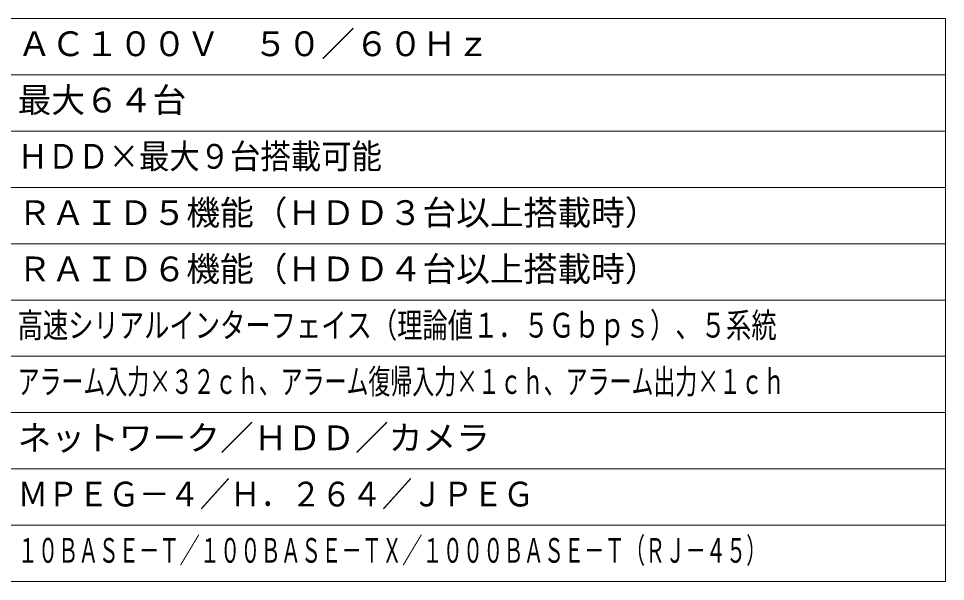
# Model space of a CAD drawing. Units: millimetres, scale not verified. Extents: x -63 to 62, y -56 to 57.
# Drawn here: x -19.9 to 62.5, y -56.5 to -6.5 of the extents above; entities that cross this region are included whole.
import ezdxf
from ezdxf.enums import TextEntityAlignment as Align

# ---------------------------------------------------------------- set-up
doc = ezdxf.new("R2010")
doc.units = ezdxf.units.MM
doc.header["$LTSCALE"] = 0.125
doc.layers.add('0-1_MOJI1', color=7, linetype='Continuous')
doc.layers.add('0-2_WAKU', color=1, linetype='Continuous', lineweight=18)
doc.styles.add('ＭＳ ゴシック', font='')
doc.styles.get('ＭＳ ゴシック').set_extended_font_data('MS Gothic')

msp = doc.modelspace()

# ---------------------------------------------------------------- linework, layer by layer
at = {"layer": '0-2_WAKU', "color": 4}
for p, q in [((-62.5007, -6.4969), (62.4993, -6.4969)), ((62.4993, -56.4969), (62.4993, -6.4969)), ((-62.5007, -56.4969), (62.4993, -56.4969))]:
    msp.add_line(p, q, dxfattribs=at)
at = {"layer": '0-2_WAKU'}
for p, q in [((62.4993, -11.4969), (-62.5007, -11.4969)), ((62.4993, -16.4969), (-62.5007, -16.4969)), ((62.4993, -21.4969), (-62.5007, -21.4969)), ((-62.5007, -26.4969), (62.4993, -26.4969)), ((-62.5007, -31.4969), (62.4993, -31.4969)), ((-62.5007, -36.4969), (62.4993, -36.4969)), ((-62.5007, -41.4969), (62.4993, -41.4969)), ((-62.5007, -46.4969), (62.4993, -46.4969)), ((-62.5007, -51.4969), (62.4993, -51.4969))]:
    msp.add_line(p, q, dxfattribs=at)

# ---------------------------------------------------------------- texts
at = {"layer": '0-1_MOJI1', "style": 'ＭＳ ゴシック'}
for s, p in [('ＡＣ１００Ｖ\u3000５０／６０Ｈｚ', (-20.0007, -10.4969)), ('最大６４台', (-20.0007, -15.4969)), ('ＲＡＩＤ５機能（ＨＤＤ３台以上搭載時）', (-20.0007, -25.4969)), ('ＲＡＩＤ６機能（ＨＤＤ４台以上搭載時）', (-20.0007, -30.4969)), ('ネットワーク／ＨＤＤ／カメラ', (-20.0007, -45.4969))]:
    msp.add_text(s, height=2.199, dxfattribs=at).set_placement(p, align=Align.BOTTOM_LEFT)
for s, width, p in [('ＨＤＤ×最大９台搭載可能', 0.9, (-20.0007, -20.4969)), ('高速シリアルインターフェイス（理論値１．５Ｇｂｐｓ）、５系統', 0.75, (-20.0007, -35.4969)), ('アラーム入力×３２ｃｈ、アラーム復帰入力×１ｃｈ、アラーム出力×１ｃｈ', 0.65, (-20.0007, -40.4969)), ('ＭＰＥＧ－４／Ｈ．２６４／ＪＰＥＧ', 0.9, (-20.0007, -50.4969)), ('１０ＢＡＳＥ－Ｔ／１００ＢＡＳＥ－ＴＸ／１０００ＢＡＳＥ－Ｔ（ＲＪ－４５）', 0.6, (-20.0007, -55.4969))]:
    msp.add_text(s, height=2.199, dxfattribs=dict(at, width=width)).set_placement(p, align=Align.BOTTOM_LEFT)

doc.saveas('drawing.dxf')
